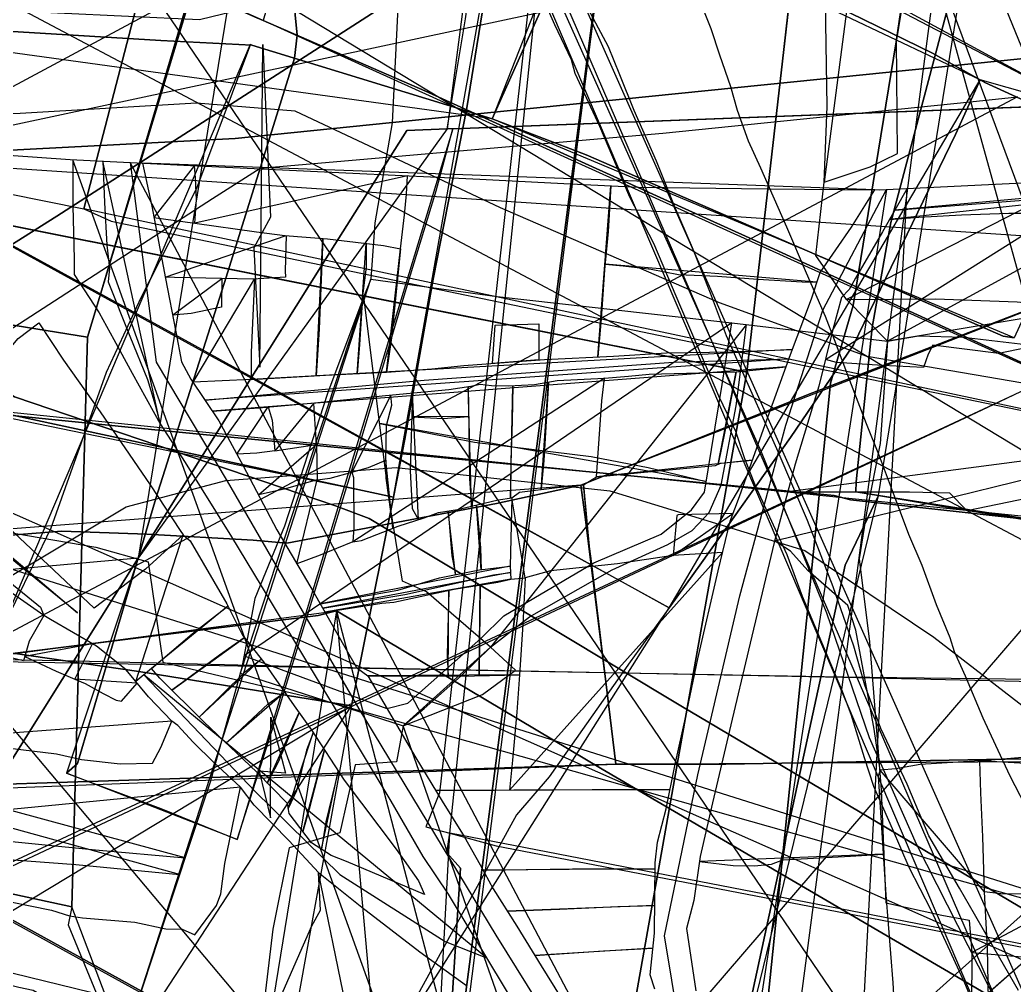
# Model space of a CAD drawing. Extents: x -6790 to 12600, y -1098 to 2171.
# Drawn here: x 382.3 to 434.1, y 494.2 to 544.5 of the extents above; entities that cross this region are included whole.
import ezdxf

# ---------------------------------------------------------------- set-up
doc = ezdxf.new("R2010")
doc.units = 0

msp = doc.modelspace()

# ---------------------------------------------------------------- linework, layer by layer
for points in [[(533.788, 632.45), (429.949, 612.593), (424.157, 561.315), (420.131, 526.142), (399.522, 409.982), (400.324, 409.705), (415.141, 404.633), (417.437, 403.654), (434.789, 398.635), (473.604, 386.981), (487.01, 383.269), (490.282, 396.013), (499.68, 430.893), (511.789, 475.885), (522.821, 518.226)], [(415.212, 604.222), (410.957, 564.821), (404.111, 504.21), (403.41, 502.445), (404.663, 502.105), (404.507, 501.081), (405.216, 500.288), (403.159, 468.245), (401.668, 446.218), (397.809, 393.148)], [(431.559, 483.579), (354.967, 596.29)], [(400.112, 576.182), (393.263, 552.748), (385.778, 527.97), (384.951, 498.27), (384.766, 497.325), (391.404, 481.203), (392.341, 478.837), (400.931, 457.316), (406.917, 442.217), (407.683, 440.284), (408.374, 438.903), (408.639, 435.307), (450.597, 434.805), (497.405, 434.974), (501.431, 435.07), (501.778, 435.078), (512.329, 436.132), (524.536, 437.455)], [(457.827, 574.096), (456.072, 567.162), (455.333, 562.2), (454.831, 562.243), (454.496, 559.557), (451.433, 534.658), (448.684, 511.652), (446.528, 495.783), (444.267, 475.954), (441.063, 447.852), (440.6, 442.932), (438.867, 443.144), (417.732, 443.629), (416.417, 443.822), (418.285, 464.8), (422.349, 504.411), (424.494, 525.575), (425.665, 529.628), (428.948, 549.776), (432.648, 571.718), (433.51, 573.794)], [(525.605, 509.248), (504.329, 511.376), (481.007, 513.811), (461.573, 515.579), (439.369, 517.96), (425.539, 519.483), (424.691, 519.723), (389.115, 523.16), (374.738, 524.605), (355.702, 526.479), (338.956, 528.247), (327.602, 529.6), (327.584, 532.296), (327.392, 550.852), (327.167, 563.558), (327.025, 564.277), (327.591, 566.139), (329.418, 573.328)], [(569.666, 445.698), (382.487, 544.958), (382.487, 544.958), (384.207, 544.87), (391.602, 544.539), (394.55, 545.243), (396.982, 546.95), (398.608, 547.455), (401.539, 548.098), (405.393, 549.038), (409.587, 550.837), (412.093, 552.227), (415.012, 554.299), (416.177, 555.605), (419.644, 558.758), (423.342, 562.432), (428.99, 568.794), (432.647, 572.326), (434.059, 573.408)], [(443.73, 522.388), (421.563, 532.56), (403.354, 540.813), (394.931, 544.477), (394.48, 544.673), (363.103, 558.75), (339.729, 569.169), (333.378, 550.037), (330.489, 541.529), (338.631, 539.338), (343.013, 538.088), (344.222, 536.548), (346.795, 532.849), (354.127, 541.702), (366.798, 533.889), (380.519, 525.726), (381.977, 524.851), (398.691, 519.176), (400.46, 518.515), (416.688, 508.757), (442.121, 493.669)], [(489.883, 561.816), (427.461, 527.763), (427.461, 527.763), (425.33, 529.933), (423.723, 532.219), (424.154, 536.053), (424.315, 539.992), (424.175, 548.689), (425.837, 548.834), (426.223, 552.292), (426.451, 557.471), (426.905, 561.555), (426.993, 566.757), (431.059, 566.476), (435.541, 565.741)], [(439.192, 542.969), (422.585, 541.277), (407.65, 539.773), (393.467, 538.331), (373.748, 537.308), (373.748, 537.308), (371.509, 548.353), (369.396, 559.116), (370.092, 559.128), (374.439, 559.413), (385.723, 560.406), (395.307, 561.25), (396.836, 559.824), (397.235, 559.162), (398.883, 559.333), (418.111, 560.556), (437.596, 561.887)], [(435.593, 545.016), (430.793, 547.438), (429.779, 548.073), (428.766, 548.709), (423.41, 553.097), (421.898, 554.583), (409.353, 558.415), (405.096, 559.436), (404.295, 553.08), (403.495, 546.723), (394.196, 540.726), (384.183, 534.27), (375.491, 528.801), (367.681, 523.666), (362.401, 520.268), (356.645, 516.688), (353.648, 514.699), (347.548, 509.328), (341.829, 505.975)], [(341.829, 505.975), (347.548, 509.328), (353.648, 514.699), (356.645, 516.688), (362.401, 520.268), (367.681, 523.666), (375.491, 528.801), (384.183, 534.27), (394.196, 540.726), (403.495, 546.723), (404.295, 553.08), (405.096, 559.436), (409.353, 558.415), (421.898, 554.583), (423.41, 553.097), (428.766, 548.709), (429.779, 548.073), (430.793, 547.438), (435.593, 545.016)], [(277.919, 557.322), (326.155, 546.663), (385.576, 534.665), (387.009, 534.021), (424.375, 526.227), (446.438, 521.682), (453.614, 520.27), (471.79, 516.481), (515.041, 507.212), (514.165, 499.882), (514.019, 494.129), (508.297, 492.202), (499.544, 488.426), (487.29, 483.375), (478.844, 480.012), (472.741, 477.259), (465.874, 473.925), (442.707, 461.369), (434.006, 456.761), (425.06, 452.023), (417.413, 429.513), (407.772, 400.864)], [(382.105, 556.78), (396.532, 555.376), (402.591, 554.664), (401.973, 545.878), (401.647, 539.142), (400.742, 533.923), (400.537, 530.986), (407.13, 530.092), (419.642, 528.682), (427.461, 527.763), (427.083, 522.418), (426.368, 518.817), (425.984, 516.409), (426.521, 512.093), (427.134, 504.366), (427.377, 498.48), (430.286, 497.841), (431.725, 497.569), (431.853, 495.891), (431.831, 490.178)], [(437.716, 479.894), (405.823, 554.675)], [(407.676, 554.265), (440.755, 479.796)], [(418.964, 487.079), (422.759, 504.574), (425.258, 516.074), (426.987, 519.711), (425.81, 519.907), (425.828, 520.42), (426.665, 528.474), (427.635, 533.939), (431.952, 550.215), (429.512, 550.635), (427.413, 551.015), (421.278, 551.768), (414.107, 552.595), (409.861, 553.172), (407.75, 553.619), (405.537, 539.919), (403.782, 530.998), (402.318, 522.655), (401.711, 519.625), (399.532, 508.743), (397.448, 497.344), (394.726, 482.316)], [(418.964, 487.079), (422.759, 504.574), (425.258, 516.074), (426.987, 519.711), (425.81, 519.907), (425.828, 520.42), (426.665, 528.474), (427.635, 533.939), (431.952, 550.215), (429.512, 550.635), (427.413, 551.015), (421.278, 551.768), (414.107, 552.595), (409.861, 553.172), (407.75, 553.619), (405.537, 539.919), (403.782, 530.998), (402.318, 522.655), (401.711, 519.625), (399.532, 508.743), (397.448, 497.344), (394.726, 482.316)], [(378.573, 506.929), (384.154, 506.253), (385.458, 505.945), (387.477, 505.73), (389.156, 505.767), (389.588, 506.571), (390.171, 507.956), (388.95, 509.218), (387.789, 510.631), (386.245, 511.86), (383.84, 513.255), (383.501, 513.464), (327.9, 552.441)], [(498.924, 414.491), (479.56, 423.32), (452.199, 435.79), (426.19, 447.318), (441.981, 471.246), (452.782, 487.366), (452.375, 487.607), (442.121, 493.669), (416.688, 508.757), (400.46, 518.515), (398.691, 519.176), (381.977, 524.851), (380.519, 525.726), (366.798, 533.889), (354.127, 541.702), (346.795, 532.849), (344.222, 536.548), (343.013, 538.088), (338.631, 539.338), (330.489, 541.529), (316.296, 545.419), (297.427, 550.451), (292.695, 551.701)], [(341.563, 549.823), (348.828, 547.369), (356.255, 545.043), (363.532, 542.865), (367.033, 541.722), (371.879, 540.1), (375.624, 538.557), (377.448, 537.952), (378.101, 537.514), (380.173, 537.554), (384.865, 537.224), (391.139, 536.922), (394.467, 536.769), (399.596, 536.513), (406.215, 536.215), (410.592, 535.989), (414.488, 535.786), (421.2, 535.711), (427.052, 535.655), (430.225, 535.801), (441.314, 536.351)], [(446.449, 487.429), (429.386, 548.984)], [(291.654, 548.335), (311.75, 543.988), (330.99, 539.686), (337.535, 538.183), (347.399, 528.45), (354.912, 536.397), (356.504, 535.273), (369.693, 526.693), (378.592, 520.979), (373.609, 510.357), (381.159, 511.387), (397.795, 513.466), (398.751, 513.71), (412.586, 505.444), (444.791, 486.593), (431.613, 467.319), (416.625, 444.118), (417.011, 443.957), (429.322, 438.817), (459.463, 425.508), (495.259, 409.807), (523.777, 397.188)], [(409.239, 546.245), (410.103, 544.277), (410.975, 542.45), (411.163, 541.735), (412.451, 538.964), (413.373, 536.794), (414.015, 535.282), (415.266, 532.864), (416.682, 529.547), (418.173, 526.052), (418.66, 524.911), (419.547, 523.063), (420.008, 521.639), (420.572, 520.237), (421.509, 518.184), (422.213, 516.644), (423.008, 514.464), (424.166, 511.739), (425.061, 509.604), (425.56, 508.319), (426.253, 506.061), (426.733, 504.568), (427.699, 502.35), (428.573, 500.343), (429.727, 498.112), (430.603, 496.194), (431.469, 494.3), (432.269, 492.401)], [(417.283, 546.518), (418.261, 544.054), (418.703, 542.694), (419.287, 541.045), (419.623, 539.806), (420.2, 538.213), (420.842, 536.791), (422.192, 533.722), (423.228, 531.331), (424.209, 529.069), (424.675, 527.845), (425.48, 525.727), (426.343, 523.474), (427.035, 521.791), (427.812, 519.698), (428.557, 517.707), (429.254, 516.09), (429.998, 514.037), (430.712, 512.305), (430.93, 511.589), (431.513, 510.32), (432.439, 508.131), (433.092, 506.706), (433.832, 505.091), (434.893, 503.042)], [(434.289, 493.916), (432.528, 496.95), (431.995, 497.894), (431.207, 499.241), (429.614, 501.963), (428.485, 504.668), (427.11, 507.559), (426.287, 509.826), (425.703, 511.867), (424.625, 514.954), (423.302, 518.405), (421.759, 521.985), (420.334, 525.18), (419.064, 528.037), (418.243, 530.267), (417.304, 532.618), (416.355, 534.795), (415.427, 537.142), (414.259, 539.783), (413.517, 541.638), (412.93, 543.108), (411.596, 545.597)], [(434.062, 527.941), (433.495, 528.026), (426.719, 530.971), (411.761, 537.473), (406.868, 539.358), (394.331, 543.197), (389.593, 543.439), (381.587, 543.923), (369.627, 544.483), (371.259, 537.531), (367.379, 523.895), (366.495, 520.702), (378.46, 518.346), (386.207, 517.015), (388.938, 516.262), (389.706, 511.03), (398.223, 508.984), (451.752, 493.841)], [(443.227, 536.353), (432.529, 541.251), (432.292, 541.384), (431.003, 538.54), (425.69, 527.573), (422.406, 522.738), (417.774, 516.21), (416.079, 513.858), (414.048, 511.041), (409.84, 505.046), (408.126, 503.073), (402.595, 492.965), (399.565, 487.724), (399.348, 487.349), (390.551, 471.321), (388.607, 467.673), (383.991, 461.011), (381.314, 457.148), (374.925, 447.718), (366.508, 435.295), (363.927, 431.486), (348.893, 409.964)], [(507.982, 541.232), (427.461, 527.763), (427.461, 527.763), (429.083, 528.04), (431.423, 527.97), (434.667, 527.582)], [(437.556, 525.041), (426.401, 526.964), (418.711, 529.753), (407.296, 534.706), (396.592, 539.747), (391.448, 540.162), (382.268, 539.625), (374.941, 539.296), (370.654, 521.395), (366.224, 508.984), (363.911, 502.761), (363.162, 501.23), (340.032, 505.009), (315.627, 510.072), (307.823, 511.248), (306.327, 508.961), (303.889, 496.966), (302.243, 489.526), (298.951, 475.457), (296.406, 463.655), (291.419, 441.409)], [(513.09, 539.052), (431.853, 495.891), (431.853, 495.891), (436.103, 495.532)], [(425.57, 424.359), (385.002, 537.218), (385.002, 537.218), (385.015, 534.793), (385.074, 532.045), (385.074, 531.231), (386.389, 529.238), (387.152, 527.841), (388.11, 526.088), (389.557, 523.444), (390.87, 521.427), (393.271, 517.557), (394.829, 514.997), (397.288, 510.891), (399.728, 506.876), (401.573, 503.776), (403.256, 500.892), (404.56, 498.927), (408.558, 492.291)], [(415.334, 493.969), (415.097, 494.729), (415.328, 496.893), (415.351, 500.565), (415.478, 501.642), (415.926, 503.372), (416.397, 505.701), (416.933, 508.125), (417.573, 511.2), (418.647, 515.78), (419.256, 518.382), (419.744, 519.661), (420.994, 523.172), (422.409, 527.059), (423.496, 529.974), (423.951, 531.335), (425.58, 533.706), (426.809, 535.658), (388.641, 537.042), (388.641, 537.042), (389.126, 534.798), (389.836, 531.021), (390.384, 528.24), (390.667, 526.688), (391.165, 525.778), (392.609, 523.608), (393.888, 521.264), (395.634, 517.933), (397.593, 514.618), (399.184, 511.805), (399.792, 510.739), (400.378, 510.313), (402.882, 506.029), (404.255, 503.783), (405.395, 501.942), (406.244, 500.461), (406.907, 499.213), (408.147, 497.265), (409.418, 495.194), (411.154, 492.388)], [(424.641, 463.318), (428.496, 535.722), (428.496, 535.722), (427.199, 533.457), (425.793, 531.052), (425.461, 530.453), (425.066, 530.035), (424.616, 528.364), (423.88, 525.41), (422.651, 521.341), (421.553, 517.267), (420.221, 511.651), (419.298, 507.759), (418.348, 503.685), (417.708, 500.9), (417.374, 498.596), (416.984, 497.132), (417.483, 493.889)], [(439.369, 517.96), (425.539, 519.483), (424.691, 519.723), (389.115, 523.16), (374.738, 524.605), (355.702, 526.479), (338.956, 528.247), (327.602, 529.6), (327.623, 526.506), (327.72, 512.021), (328.098, 493.576), (328.566, 491.005), (329.749, 478.091), (330.549, 469.15), (330.772, 468.14), (336.908, 467.362), (357.163, 464.604), (374.404, 462.145), (384.645, 460.73), (394.739, 459.299), (405.396, 457.734), (454.627, 451.104)], [(438.011, 498.871), (433.377, 498.94), (432.514, 499.043), (432.424, 501.924), (432.326, 504.209), (432.274, 505.88), (429.173, 505.685), (427.9, 505.46), (427.078, 505.398), (426.769, 507.531), (426.301, 510.089), (425.805, 512.693), (425.394, 513.981), (423.318, 515.802), (422.4, 516.82), (421.574, 517.346), (443.484, 522.741)], [(293.911, 463.505), (295.53, 469.769), (296.339, 473.432), (296.656, 474.72), (296.909, 475.963), (297.258, 477.218), (297.517, 478.286), (300.157, 490.378), (302.296, 499.77), (304.535, 510.252), (305.327, 513.365), (305.327, 513.365), (305.574, 513.392), (306.791, 514.706), (324.07, 511.413), (345.582, 507.342), (361.938, 504.246), (366.495, 520.702), (378.46, 518.346), (386.207, 517.015), (388.938, 516.262), (389.706, 511.03), (398.223, 508.984), (451.752, 493.841)], [(750.28, 68.681), (377.406, 512.906), (377.406, 512.906), (387.796, 519.124), (392.98, 520.501), (401.865, 521.167), (412.986, 519.963), (423.161, 516.843), (429.873, 512.326), (440.866, 503.829), (450.014, 496.045), (462.536, 483.309), (470.713, 474.994), (483.083, 460.718), (489.704, 451.77), (500.783, 438.102), (516.389, 415.333)], [(528.56, 464.133), (446.246, 477.305), (427.925, 480.224), (417.829, 482.103), (417.829, 482.103), (418.964, 487.079), (422.759, 504.574), (425.258, 516.074), (426.987, 519.711), (430.59, 519.112), (439.631, 517.639), (457.829, 514.637), (478.2, 511.499), (492.905, 509.233), (494.015, 509.159), (501.25, 508.077), (518.062, 506.204)], [(528.56, 464.133), (446.246, 477.305), (427.925, 480.224), (417.829, 482.103), (417.829, 482.103), (418.964, 487.079), (422.759, 504.574), (425.258, 516.074), (426.987, 519.711), (430.59, 519.112), (439.631, 517.639), (457.829, 514.637), (478.2, 511.499), (492.905, 509.233), (494.015, 509.159), (501.25, 508.077), (518.062, 506.204)], [(351.879, 494.07), (356.771, 515.24), (372.427, 512.868), (388.45, 510.536), (399.532, 508.743), (399.532, 508.743), (397.448, 497.344), (394.726, 482.316)], [(351.879, 494.07), (356.771, 515.24), (372.427, 512.868), (388.45, 510.536), (399.532, 508.743), (399.532, 508.743), (397.448, 497.344), (394.726, 482.316)], [(381.724, 515.201), (383.321, 513.893), (383.501, 513.464), (382.734, 512.115), (382.441, 511.101), (379.516, 511.785)], [(380.63, 498.762), (383.892, 498.104), (384.83, 497.794), (385.508, 497.689), (388.242, 497.469), (389.853, 497.123), (390.706, 497.104), (391.361, 496.818), (392.489, 498.343), (392.728, 498.953), (392.935, 500.526), (393.446, 503.06), (393.746, 504.513), (392.362, 505.795), (391.282, 506.855), (390.475, 507.724), (390.171, 507.956), (328.494, 503.362)], [(366.983, 487.095), (369.019, 494.562), (371.199, 502.319), (370.987, 504.065), (375.122, 504.462), (390.058, 504.942), (413.304, 505.714), (419.038, 505.714), (439.408, 506.077)], [(309.382, 491.369), (314.725, 494.519), (318.956, 496.884), (320.886, 497.727), (323.058, 498.359), (325.255, 498.589), (332.534, 499.14), (337.376, 499.596), (342.888, 500.309), (349.817, 500.958), (353.951, 501.168), (356.48, 501.33), (359.358, 500.633), (366.135, 498.704), (372.337, 497.261), (379.471, 495.397), (385.95, 493.821)], [(413.282, 424.744), (397.81, 500.055), (397.81, 500.055), (400.065, 498.249), (403.093, 495.915), (405.516, 494.163)], [(438.529, 498.889), (407.411, 471.43), (387.834, 454.19), (380.095, 447.375), (379.72, 447.239), (378.199, 446.69), (380.457, 446.195), (394.001, 443.147), (403.424, 440.936), (411.194, 439.09), (424.008, 436.257), (430.21, 434.769), (442.739, 431.763)]]:
    msp.add_lwpolyline(points)
for points in [[(406.851, 616.466), (386.448, 623.05), (342.767, 596.498), (339.355, 586.931), (326.155, 546.663), (385.576, 534.665), (406.851, 616.466)], [(405.982, 595.946), (406.387, 600.607), (407.081, 615.099), (372.895, 622.18), (372.829, 605.473), (363.585, 606.029), (357.594, 575.956), (377.635, 572.822), (376.85, 568.299), (374.763, 556.275), (371.729, 540.077), (370.133, 530.489), (385.778, 527.97), (393.263, 552.748), (400.112, 576.182), (403.854, 588.779), (405.982, 595.946)], [(320.587, 602.935), (321.801, 598.971), (322.773, 595.585), (323.816, 586.476), (325.06, 576.023), (325.174, 575.082), (326.404, 564.908), (328.073, 550.715), (328.57, 544.384), (405.092, 529.137), (420.131, 526.142), (424.157, 561.315), (429.949, 612.593), (322.749, 618.077), (319.074, 618.479), (317.396, 614.532), (318.607, 609.989), (320.587, 602.935)], [(391.386, 613.746), (437.711, 617.865), (434.175, 606.926), (429.158, 594.596), (425.29, 584.805), (420.274, 571.689), (414.079, 555.491), (406.868, 539.358), (394.331, 543.197), (389.593, 543.439), (381.587, 543.923), (369.627, 544.483), (368.441, 549.532), (373.075, 567.35), (374.16, 570.675), (377.18, 582.102), (380.752, 594.89), (382.992, 604.133), (383.9, 605.75), (391.386, 613.746)], [(406.868, 539.358), (414.079, 555.491), (420.274, 571.689), (425.29, 584.805), (429.158, 594.596), (434.175, 606.926), (437.711, 617.865), (406.868, 539.358)], [(437.711, 617.865), (473.136, 615.156), (468.502, 606.51), (459.761, 584.871), (451.006, 565.233), (443.138, 548.148), (440.769, 543.03), (437.711, 535.917), (434.062, 527.941), (433.495, 528.026), (426.719, 530.971), (411.761, 537.473), (406.868, 539.358), (414.079, 555.491), (420.274, 571.689), (425.29, 584.805), (429.158, 594.596), (434.175, 606.926), (437.711, 617.865)], [(385.576, 534.665), (387.009, 534.021), (424.375, 526.227), (446.438, 521.682), (451.366, 541.157), (465.354, 597.138), (406.851, 616.466), (385.576, 534.665)], [(399.699, 586.037), (394.355, 565.655), (394.644, 564.576), (396.704, 543.721), (396.564, 542.507), (392.997, 531.094), (389.329, 519.558), (388.411, 516.445), (398.668, 532.806), (402.412, 538.746), (404.512, 538.826), (405.474, 544.558), (407.099, 556.385), (409.432, 575.771), (409.735, 578.7), (415.637, 616.09), (404.426, 611.036), (399.699, 586.037)], [(409.735, 578.7), (415.637, 616.09), (442.146, 603.042), (442.918, 587.11), (444.407, 554.515), (445.191, 540.371), (432.565, 539.891), (404.811, 538.837), (404.512, 538.826), (405.474, 544.558), (407.099, 556.385), (409.432, 575.771), (409.735, 578.7)], [(433.51, 573.794), (432.648, 571.718), (428.948, 549.776), (425.665, 529.628), (424.494, 525.575), (422.349, 504.411), (418.285, 464.8), (416.417, 443.822), (414.162, 444.151), (401.593, 445.467), (399.61, 445.801), (401.584, 463.006), (404.328, 484.944), (406.978, 505.219), (410.153, 529.805), (413.223, 553.304), (416.509, 578.557), (418.491, 595.806), (420.004, 606.918), (441.406, 615.866), (442.02, 598.318), (441.447, 595.881), (437.415, 584.994), (433.51, 573.794)], [(401.647, 567.624), (394.931, 544.477), (394.48, 544.673), (363.103, 558.75), (339.729, 569.169), (320.165, 575.868), (325.004, 591.404), (332.18, 613.009), (371.993, 599.164), (366.628, 575.985), (387.783, 570.83), (401.647, 567.624)], [(420.131, 526.142), (424.157, 561.315), (429.949, 612.593), (420.131, 526.142)], [(399.699, 586.037), (394.355, 565.655), (394.644, 564.576), (396.704, 543.721), (396.564, 542.507), (392.997, 531.094), (389.329, 519.558), (388.411, 516.445), (381.476, 505.382), (372.158, 507.256), (347.567, 512.539), (346.728, 512.715), (347.268, 517.461), (352.375, 550.383), (357.258, 582.866), (359.356, 596.263), (404.426, 611.036), (399.699, 586.037)], [(399.61, 445.801), (383.134, 446.654), (345.927, 449.666), (347.687, 467.823), (348.102, 470.514), (372.415, 470.363), (375.321, 501.74), (376.192, 511.299), (378.887, 511.566), (380.18, 532.122), (377.254, 531.737), (379.862, 565.648), (380.535, 574.394), (388.748, 574.501), (393.835, 604.809), (420.004, 606.918), (418.491, 595.806), (416.509, 578.557), (413.223, 553.304), (410.153, 529.805), (406.978, 505.219), (404.328, 484.944), (401.584, 463.006), (399.61, 445.801)], [(399.61, 445.801), (401.584, 463.006), (404.328, 484.944), (406.978, 505.219), (410.153, 529.805), (413.223, 553.304), (416.509, 578.557), (418.491, 595.806), (420.004, 606.918), (399.61, 445.801)], [(415.212, 604.222), (410.957, 564.821), (404.111, 504.21), (403.41, 502.445), (404.663, 502.105), (415.212, 604.222)], [(548.745, 575.45), (539.209, 577.436), (506.241, 584.427), (495.53, 586.365), (484.488, 588.053), (471.914, 589.927), (446.888, 596.173), (429.569, 600.423), (415.212, 604.222), (410.957, 564.821), (404.111, 504.21), (403.41, 502.445), (404.663, 502.105), (407.075, 501.45), (487.353, 485.987), (538.142, 476.443), (540.85, 475.693), (545.73, 514.498), (542.313, 515.877), (547.069, 558.116), (548.745, 575.45)], [(324.639, 598.964), (350.342, 585.729), (368.052, 576.243), (378.8, 570.927), (387.559, 566.146), (393.717, 562.627), (399.454, 560.026), (419.344, 549.928), (437.321, 540.174), (324.639, 598.964)], [(401.647, 567.624), (394.931, 544.477), (403.354, 540.813), (421.563, 532.56), (443.73, 522.388), (449.347, 519.81), (453.67, 519.404), (461.096, 518.769), (466.208, 550.469), (472.116, 587.676), (439.021, 593.93), (422.395, 597.071), (411.236, 599.434), (401.647, 567.624)], [(385.778, 527.97), (393.263, 552.748), (400.112, 576.182), (403.854, 588.779), (405.982, 595.946), (385.778, 527.97)], [(494.015, 509.159), (492.905, 509.233), (478.2, 511.499), (457.829, 514.637), (439.631, 517.639), (430.59, 519.112), (426.987, 519.711), (425.81, 519.907), (425.828, 520.42), (426.665, 528.474), (427.635, 533.939), (431.952, 550.215), (434.453, 560.343), (442.156, 591.546), (468.405, 588.02), (479.662, 586.672), (478.241, 571.569), (478.175, 571.084), (498.563, 570.555), (501.891, 570.533), (497.863, 547.33), (494.908, 528.953), (494.015, 509.159)], [(494.015, 509.159), (492.905, 509.233), (478.2, 511.499), (457.829, 514.637), (439.631, 517.639), (430.59, 519.112), (426.987, 519.711), (425.81, 519.907), (425.828, 520.42), (426.665, 528.474), (427.635, 533.939), (431.952, 550.215), (434.453, 560.343), (442.156, 591.546), (468.405, 588.02), (479.662, 586.672), (478.241, 571.569), (478.175, 571.084), (498.563, 570.555), (501.891, 570.533), (497.863, 547.33), (494.908, 528.953), (494.015, 509.159)], [(388.411, 516.445), (389.329, 519.558), (392.997, 531.094), (396.564, 542.507), (396.704, 543.721), (394.644, 564.576), (394.355, 565.655), (399.699, 586.037), (388.411, 516.445)], [(384.549, 552.31), (396.304, 552.401), (428.268, 574.101), (435.642, 582.585), (445.71, 578.744), (466.859, 553.143), (489.396, 541.493), (516.337, 540.554), (523.849, 535.719), (532.178, 517.928), (522.338, 478.045), (526.141, 466.385), (561.332, 445.26), (384.549, 552.31)], [(404.512, 538.826), (405.474, 544.558), (407.099, 556.385), (409.432, 575.771), (409.735, 578.7), (404.512, 538.826)], [(416.417, 443.822), (418.285, 464.8), (422.349, 504.411), (424.494, 525.575), (425.665, 529.628), (428.948, 549.776), (432.648, 571.718), (433.51, 573.794), (416.417, 443.822)], [(432.979, 524.454), (486.691, 550.034), (522.119, 566.37), (530.63, 570.233), (432.979, 524.454)], [(339.729, 569.169), (363.103, 558.75), (394.48, 544.673), (394.931, 544.477), (339.729, 569.169)], [(481.238, 567.191), (471.53, 551.107), (459.724, 531.546), (452.902, 520.67), (450.393, 516.143), (446.78, 510.425), (444.548, 506.556), (436.726, 499.86), (428.691, 492.676), (421.23, 485.938), (411.643, 477.499), (406.436, 472.461), (402.418, 469.528), (400.165, 467.36), (394.383, 461.833), (388.665, 456.753), (380.992, 449.909), (379.419, 448.676), (481.238, 567.191)], [(350.743, 566.345), (350.76, 565.58), (349.852, 563.209), (344.756, 545.032), (341.049, 532.099), (347.743, 530.605), (365.463, 526.918), (377.261, 524.901), (401.711, 519.625), (402.318, 522.655), (403.782, 530.998), (405.537, 539.919), (407.75, 553.619), (406.467, 553.891), (397.365, 556.172), (392.426, 557.175), (380.758, 559.9), (369.174, 562.341), (362.462, 563.678), (353.628, 565.642), (350.743, 566.345)], [(350.743, 566.345), (350.76, 565.58), (349.852, 563.209), (344.756, 545.032), (341.049, 532.099), (347.743, 530.605), (365.463, 526.918), (377.261, 524.901), (401.711, 519.625), (402.318, 522.655), (403.782, 530.998), (405.537, 539.919), (407.75, 553.619), (406.467, 553.891), (397.365, 556.172), (392.426, 557.175), (380.758, 559.9), (369.174, 562.341), (362.462, 563.678), (353.628, 565.642), (350.743, 566.345)], [(375.113, 536.378), (378.996, 534.308), (391.207, 527.624), (416.079, 513.858), (417.774, 516.21), (422.406, 522.738), (425.69, 527.573), (431.003, 538.54), (432.292, 541.384), (429.812, 542.777), (417.634, 548.744), (404.952, 555.078), (401.839, 556.36), (394.346, 559.549), (387.733, 562.532), (379.618, 546.053), (375.113, 536.378)], [(387.733, 562.532), (394.346, 559.549), (401.839, 556.36), (404.952, 555.078), (417.634, 548.744), (429.812, 542.777), (432.292, 541.384), (387.733, 562.532)], [(471.486, 558.214), (471.163, 558.082), (462.053, 556.274), (449.779, 553.823), (439.227, 554.676), (437.596, 561.887), (418.111, 560.556), (398.883, 559.333), (397.235, 559.162), (396.836, 559.824), (395.307, 561.25), (385.723, 560.406), (374.439, 559.413), (370.092, 559.128), (369.396, 559.116), (371.509, 548.353), (373.748, 537.308), (471.486, 558.214)], [(426.905, 561.555), (430.706, 561.812), (441.993, 561.476), (442.383, 555.597), (447.166, 554.504), (446.762, 550.539), (446.568, 544.309), (453.806, 543.495), (453.717, 540.824), (453.441, 533.305), (452.903, 525.117), (452.281, 519.841), (451.913, 514.379), (454.405, 514.039), (454.717, 504.297), (454.577, 498.083), (454.443, 494.246), (426.905, 561.555)], [(438.979, 479.853), (433.82, 491.991), (428.977, 501.531), (426.533, 507.082), (424.309, 513.579), (420.899, 521.982), (416.675, 531.417), (413.181, 539.22), (409.355, 547.765), (406.782, 554.463), (438.979, 479.853)], [(407.75, 553.619), (405.537, 539.919), (403.782, 530.998), (402.318, 522.655), (401.711, 519.625), (407.75, 553.619)], [(407.75, 553.619), (405.537, 539.919), (403.782, 530.998), (402.318, 522.655), (401.711, 519.625), (407.75, 553.619)], [(327.099, 511.622), (326.098, 504.485), (330.206, 503.585), (332.204, 502.963), (338.8, 504.305), (341.829, 505.975), (347.548, 509.328), (353.648, 514.699), (356.645, 516.688), (362.401, 520.268), (367.681, 523.666), (375.491, 528.801), (384.183, 534.27), (394.196, 540.726), (403.495, 546.723), (404.295, 553.08), (327.099, 511.622)], [(327.099, 511.622), (339.087, 531.859), (343.222, 538.552), (346.826, 540.596), (356.601, 546.688), (373.561, 548.965), (389.652, 550.929), (404.295, 553.08), (327.099, 511.622)], [(431.952, 550.215), (427.635, 533.939), (426.665, 528.474), (425.828, 520.42), (425.81, 519.907), (426.987, 519.711), (431.952, 550.215)], [(431.952, 550.215), (427.635, 533.939), (426.665, 528.474), (425.828, 520.42), (425.81, 519.907), (426.987, 519.711), (431.952, 550.215)], [(424.154, 536.053), (426.567, 536.845), (427.979, 537.537), (427.935, 543.486), (428.202, 545.372), (426.226, 545.756), (426.098, 548.483), (425.837, 548.834), (424.154, 536.053)], [(429.386, 548.984), (459.006, 546.606), (461.17, 463.407), (429.386, 548.984)], [(420.131, 526.142), (405.092, 529.137), (328.57, 544.384), (327.291, 528.451), (324.828, 497.239), (323.895, 489.695), (321.756, 477.365), (315.499, 443.043), (318.057, 441.921), (333.097, 435.714), (359.278, 424.445), (363.551, 422.611), (371.044, 419.817), (399.522, 409.982), (420.131, 526.142)], [(328.57, 544.384), (405.092, 529.137), (420.131, 526.142), (328.57, 544.384)], [(369.627, 544.483), (381.587, 543.923), (389.593, 543.439), (394.331, 543.197), (406.868, 539.358), (369.627, 544.483)], [(394.931, 544.477), (403.354, 540.813), (421.563, 532.56), (443.73, 522.388), (449.347, 519.81), (394.931, 544.477)], [(425.33, 529.933), (429.969, 529.97), (434.219, 529.809), (438.418, 529.396), (444.859, 529.072), (446.388, 529.16), (448.275, 530.09), (449.819, 531.722), (450.745, 533.588), (451.599, 537.036), (451.836, 541.877), (452.126, 543.684), (425.33, 529.933)], [(394.272, 543.242), (391.453, 535.725), (388.553, 530.016), (386.747, 526.13), (383.855, 518.014), (381.091, 512.283), (394.272, 543.242)], [(394.914, 543.228), (395.314, 534.218), (394.445, 532.623), (394.747, 526.407), (394.914, 543.228)], [(411.475, 520.254), (407.092, 519.296), (396.157, 517.229), (394.411, 517.378), (388.864, 517.699), (384.431, 517.854), (379.743, 517.487), (370.803, 517.13), (371.2, 518.738), (372.683, 529.767), (373.748, 537.308), (393.467, 538.331), (407.65, 539.773), (422.585, 541.277), (439.192, 542.969), (441.026, 535.265), (441.692, 532.768), (440.122, 531.871), (440.123, 531.458), (438.325, 530.765), (423.559, 525.065), (411.475, 520.254)], [(373.748, 537.308), (393.467, 538.331), (407.65, 539.773), (422.585, 541.277), (439.192, 542.969), (441.026, 535.265), (441.692, 532.768), (373.748, 537.308)], [(452.375, 487.607), (442.121, 493.669), (416.688, 508.757), (400.46, 518.515), (398.691, 519.176), (381.977, 524.851), (380.519, 525.726), (366.798, 533.889), (354.127, 541.702), (346.795, 532.849), (344.222, 536.548), (343.013, 538.088), (338.631, 539.338), (330.489, 541.529), (452.375, 487.607)], [(432.292, 541.384), (431.003, 538.54), (425.69, 527.573), (422.406, 522.738), (417.774, 516.21), (416.079, 513.858), (432.292, 541.384)], [(432.292, 541.384), (432.529, 541.251), (443.227, 536.353), (454.367, 531.21), (459.434, 528.768), (462.593, 528.234), (477.121, 525.212), (491.13, 522.404), (506.91, 519.306), (516.402, 517.444), (517.017, 517.321), (432.292, 541.384)], [(282.629, 459.832), (286.964, 461.688), (302.418, 472.965), (317.021, 483.936), (337.481, 498.998), (344.183, 503.901), (368.515, 519.793), (392.29, 535.207), (394.771, 536.775), (415.759, 538.603), (431.765, 540.238), (434.237, 540.497), (282.629, 459.832)], [(404.811, 538.837), (432.565, 539.891), (445.191, 540.371), (404.811, 538.837)], [(406.868, 539.358), (411.761, 537.473), (426.719, 530.971), (433.495, 528.026), (434.062, 527.941), (406.868, 539.358)], [(325.087, 511.321), (329.906, 510.175), (384.951, 498.27), (385.778, 527.97), (370.133, 530.489), (361.929, 531.81), (328.428, 536.988), (315.941, 538.854), (315.353, 535.204), (311.567, 512.369), (311.056, 509.301), (324.863, 511.375), (325.087, 511.321)], [(393.566, 501.772), (395.761, 508.632), (400.041, 522.626), (402.529, 530.995), (403.948, 535.591), (404.811, 538.837), (404.512, 538.826), (402.412, 538.746), (398.668, 532.806), (388.411, 516.445), (385.255, 505.739), (384.671, 505.238), (389.595, 503.395), (393.566, 501.772)], [(393.566, 501.772), (395.761, 508.632), (400.041, 522.626), (402.529, 530.995), (403.948, 535.591), (404.811, 538.837), (393.566, 501.772)], [(388.411, 516.445), (398.668, 532.806), (402.412, 538.746), (404.512, 538.826), (388.411, 516.445)], [(427.545, 534.107), (429.087, 534.225), (431.318, 534.343), (433.78, 534.431), (435.318, 534.432), (438.277, 534.578), (440.423, 534.784), (443.136, 535.139), (445.105, 535.431), (449.278, 535.745), (452.213, 536.02), (454.965, 536.287), (456.136, 536.446), (457.396, 537.332), (427.545, 534.107)], [(386.575, 537.142), (386.659, 534.989), (386.783, 532.765), (386.913, 531.57), (386.858, 530.852), (387.988, 528.02), (388.894, 525.768), (389.305, 524.434), (389.557, 523.444), (386.575, 537.142)], [(388.002, 537.073), (389.346, 526.667), (393.053, 520.456), (399.906, 508.59), (407.045, 496.8), (416.844, 481.048), (418.959, 479.537), (422.566, 472.547), (424.569, 466.913), (425.765, 465.489), (388.002, 537.073)], [(389.237, 534.205), (391.361, 533.909), (391.455, 535.126), (391.396, 536.262), (391.351, 536.912), (389.237, 534.205)], [(427.847, 534.589), (443.257, 535.788), (453.821, 536.525), (456.559, 537.217), (427.847, 534.589)], [(360.66, 509.151), (366.187, 518.537), (369.322, 524.455), (375.113, 536.378), (378.996, 534.308), (391.207, 527.624), (416.079, 513.858), (414.048, 511.041), (409.84, 505.046), (408.126, 503.073), (402.595, 492.965), (399.565, 487.724), (395.903, 489.842), (379.079, 499.098), (360.66, 509.151)], [(375.113, 536.378), (378.996, 534.308), (391.207, 527.624), (416.079, 513.858), (375.113, 536.378)], [(391.361, 533.909), (394.572, 533.46), (396.064, 533.265), (398.279, 533.098), (401.192, 532.752), (402.079, 532.578), (402.289, 534.348), (402.401, 535.424), (402.444, 536.384), (391.361, 533.909)], [(413.039, 535.861), (412.903, 533.483), (412.715, 531.478), (412.542, 528.931), (412.37, 526.941), (413.039, 535.861)], [(419.107, 482.102), (416.612, 492.137), (415.838, 496.766), (417.581, 505.143), (419.766, 514.479), (422.17, 523.378), (424.086, 529.384), (427.415, 535.672), (419.107, 482.102)], [(385.576, 534.665), (387.009, 534.021), (424.375, 526.227), (446.438, 521.682), (385.576, 534.665)], [(436.431, 534.487), (436.224, 530.526), (436.236, 529.097), (436.313, 528.199), (434.688, 527.42), (433.27, 527.11), (429.821, 527.548), (429.574, 527.076), (429.34, 526.393), (427.195, 526.488), (424.81, 526.656), (424.227, 526.802), (436.431, 534.487)], [(396.124, 533.261), (396.074, 531.431), (396.086, 531.101), (394.393, 530.993), (390.308, 531.073), (389.822, 531.095), (396.124, 533.261)], [(398.038, 533.116), (397.839, 528.385), (397.683, 525.956), (398.038, 533.116)], [(400.287, 532.859), (400.292, 531.622), (400.098, 530.132), (400.027, 528.942), (399.943, 527.587), (399.832, 526.065), (400.287, 532.859)], [(399.532, 508.743), (401.711, 519.625), (377.261, 524.901), (365.463, 526.918), (347.743, 530.605), (341.049, 532.099), (340.297, 529.333), (337.388, 515.888), (336.409, 511.085), (335.154, 506.491), (330.385, 489.446), (326.314, 474.898), (322.761, 462.385), (331.827, 460.068), (343.047, 457.387), (343.175, 457.708), (346.945, 474.17), (351.879, 494.07), (356.771, 515.24), (372.427, 512.868), (388.45, 510.536), (399.532, 508.743)], [(399.532, 508.743), (401.711, 519.625), (377.261, 524.901), (365.463, 526.918), (347.743, 530.605), (341.049, 532.099), (340.297, 529.333), (337.388, 515.888), (336.409, 511.085), (335.154, 506.491), (330.385, 489.446), (326.314, 474.898), (322.761, 462.385), (331.827, 460.068), (343.047, 457.387), (343.175, 457.708), (346.945, 474.17), (351.879, 494.07), (356.771, 515.24), (372.427, 512.868), (388.45, 510.536), (399.532, 508.743)], [(341.049, 532.099), (347.743, 530.605), (365.463, 526.918), (377.261, 524.901), (401.711, 519.625), (341.049, 532.099)], [(341.049, 532.099), (347.743, 530.605), (365.463, 526.918), (377.261, 524.901), (401.711, 519.625), (341.049, 532.099)], [(402.079, 532.578), (401.61, 527.932), (401.347, 526.14), (402.079, 532.578)], [(412.744, 531.782), (413.687, 531.693), (415.151, 531.506), (416.576, 531.242), (418.611, 531.153), (420.699, 530.994), (423.017, 530.859), (423.782, 530.832), (412.744, 531.782)], [(411.475, 520.254), (423.559, 525.065), (438.325, 530.765), (440.123, 531.458), (411.475, 520.254)], [(411.475, 520.254), (412.022, 516.286), (413.304, 505.714), (419.038, 505.714), (439.408, 506.077), (442.796, 505.908), (442.954, 505.897), (442.366, 519.151), (441.841, 519.146), (440.138, 522.043), (440.123, 531.458), (438.325, 530.765), (423.559, 525.065), (411.475, 520.254)], [(400.537, 530.986), (400.177, 530.083), (398.276, 525.029), (396.043, 518.118), (394.502, 514.352), (393.816, 510.746), (392.159, 504.773), (390.246, 498.952), (388.305, 493.074), (400.537, 530.986)], [(392.774, 531.024), (392.758, 529.526), (391.177, 529.206), (390.21, 529.124), (392.774, 531.024)], [(394.468, 530.997), (394.301, 527.184), (394.301, 525.763), (391.274, 525.615), (394.468, 530.997)], [(393.736, 510.457), (402.217, 507.71), (406.363, 509.348), (408.072, 510.607), (406.777, 511.812), (403.446, 514.694), (402.187, 515.251), (401.5, 519.491), (400.177, 530.083), (393.736, 510.457)], [(327.602, 529.6), (338.956, 528.247), (355.702, 526.479), (374.738, 524.605), (389.115, 523.16), (424.691, 519.723), (425.539, 519.483), (439.369, 517.96), (461.573, 515.579), (481.007, 513.811), (504.329, 511.376), (525.605, 509.248), (528.532, 508.975), (327.602, 529.6)], [(377.197, 522.262), (380.03, 525.369), (382.166, 527.897), (383.232, 528.724), (384.521, 526.763), (386.442, 524.07), (389.039, 520.269), (390.6, 517.898), (390.755, 517.662), (388.792, 515.877), (386.114, 513.849), (381.931, 517.778), (379.069, 520.47), (377.574, 521.794), (377.197, 522.262)], [(393.932, 511.355), (401.371, 508.615), (402.468, 508.886), (406.263, 512.256), (407.468, 513.445), (412.159, 516.211), (415.665, 517.7), (417.243, 518.963), (417.922, 519.884), (418.839, 525.505), (419.358, 528.714), (393.932, 511.355)], [(406.777, 511.812), (408.812, 513.385), (413.106, 515.843), (416.019, 517.153), (417.275, 517.881), (418.167, 518.827), (418.787, 520.252), (419.57, 524.382), (420.121, 528.626), (406.777, 511.812)], [(406.887, 526.597), (407.019, 528.595), (409.289, 528.656), (409.289, 526.779), (406.887, 526.597)], [(394.301, 525.763), (398.181, 525.984), (401.347, 526.14), (403.72, 526.321), (405.393, 526.485), (409.595, 526.802), (413.187, 526.982), (415.952, 527.155), (419.306, 527.209), (422.506, 527.32), (394.301, 525.763)], [(391.887, 524.693), (403.31, 525.724), (416.319, 526.658), (422.331, 526.847), (391.887, 524.693)], [(392.27, 524.118), (394.702, 524.291), (397.596, 524.539), (401.299, 524.922), (404.6, 525.247), (405.755, 525.418), (406.229, 525.519), (406.822, 525.455), (407.721, 525.438), (409.074, 525.497), (410.241, 525.713), (412.708, 525.83), (413.97, 525.931), (415.051, 526.046), (419.574, 526.17), (422.178, 526.425), (392.27, 524.118)], [(419.574, 526.17), (418.994, 523.045), (418.632, 521.343), (419.574, 526.17)], [(399.603, 517.294), (400.056, 517.373), (401.97, 518.113), (403.318, 518.542), (404.056, 518.835), (405.063, 518.993), (407.178, 519.492), (407.893, 519.594), (408.285, 519.892), (410.246, 520.132), (411.628, 520.262), (412.295, 520.689), (412.575, 524.651), (412.708, 525.83), (399.603, 517.294)], [(405.603, 525.396), (405.66, 522.076), (405.682, 520.582), (405.777, 519.161), (405.603, 525.396)], [(407.935, 525.447), (407.904, 523.579), (407.833, 521.553), (407.813, 519.583), (407.935, 525.447)], [(409.797, 525.631), (409.557, 521.542), (409.407, 520.072), (409.412, 520.03), (409.797, 525.631)], [(399.554, 520.938), (400.41, 521.171), (401.316, 521.548), (401.359, 523.36), (401.629, 524.417), (401.577, 524.949), (399.554, 520.938)], [(402.712, 525.061), (402.585, 521.002), (402.699, 519.036), (403.022, 518.447), (402.712, 525.061)], [(330.461, 476.65), (375.654, 497.479), (432.979, 524.454), (330.461, 476.65)], [(395.192, 524.333), (395.397, 523.637), (395.541, 522.039), (394.597, 521.915), (393.556, 521.872), (395.192, 524.333)], [(395.541, 522.039), (397.704, 522.367), (397.61, 523.973), (397.562, 524.536), (395.541, 522.039)], [(402.673, 523.809), (404.311, 523.734), (405.63, 523.832), (402.673, 523.809)], [(401.004, 523.467), (405.932, 522.492), (412.015, 521.744), (414.987, 521.182), (418.015, 520.451), (401.004, 523.467)], [(373.814, 522.935), (377.124, 520.477), (385.25, 513.6), (373.814, 522.935)], [(397.704, 522.367), (397.739, 520.525), (396.022, 520.046), (394.685, 519.744), (397.704, 522.367)], [(422.264, 519.905), (428.605, 519.907), (430.692, 519.847), (431.594, 518.931), (435.891, 519.823), (437.313, 520.023), (437.188, 521.898), (439.758, 522.284), (441.494, 522.422), (422.264, 519.905)], [(401.316, 521.548), (401.316, 520.622), (401.688, 518.004), (401.316, 521.548)], [(412.295, 520.689), (415.155, 520.958), (418.507, 521.28), (418.757, 521.406), (420.418, 521.556), (412.295, 520.689)], [(366.495, 520.702), (378.46, 518.346), (386.207, 517.015), (388.938, 516.262), (389.706, 511.03), (398.223, 508.984), (451.752, 493.841), (452.637, 493.496), (366.495, 520.702)], [(397.739, 520.525), (398.411, 520.621), (399.554, 520.938), (399.642, 520.648), (399.652, 518.053), (399.603, 517.294), (397.901, 516.607), (396.685, 516.155), (397.739, 520.525)], [(370.803, 517.13), (379.743, 517.487), (384.431, 517.854), (388.864, 517.699), (394.411, 517.378), (396.157, 517.229), (407.092, 519.296), (411.475, 520.254), (370.803, 517.13)], [(370.803, 517.13), (371.035, 505.681), (370.987, 504.065), (375.122, 504.462), (390.058, 504.942), (413.304, 505.714), (412.022, 516.286), (411.475, 520.254), (407.092, 519.296), (396.157, 517.229), (394.411, 517.378), (388.864, 517.699), (384.431, 517.854), (379.743, 517.487), (370.803, 517.13)], [(413.304, 505.714), (412.022, 516.286), (411.475, 520.254), (413.304, 505.714)], [(411.628, 520.262), (411.942, 516.867), (412.03, 516.009), (411.628, 520.262)], [(426.987, 519.711), (425.258, 516.074), (422.759, 504.574), (418.964, 487.079), (417.829, 482.103), (426.987, 519.711)], [(426.987, 519.711), (425.258, 516.074), (422.759, 504.574), (418.964, 487.079), (417.829, 482.103), (426.987, 519.711)], [(426.987, 519.711), (430.59, 519.112), (439.631, 517.639), (457.829, 514.637), (478.2, 511.499), (492.905, 509.233), (494.015, 509.159), (426.987, 519.711)], [(426.987, 519.711), (430.59, 519.112), (439.631, 517.639), (457.829, 514.637), (478.2, 511.499), (492.905, 509.233), (494.015, 509.159), (426.987, 519.711)], [(406.041, 519.224), (406.253, 516.991), (406.284, 515.847), (406.041, 519.224)], [(407.893, 519.594), (407.791, 516.033), (407.826, 515.356), (408.574, 515.419), (407.893, 519.594)], [(404.56, 518.914), (404.758, 516.567), (404.952, 515.59), (404.56, 518.914)], [(419.408, 518.78), (416.548, 518.71), (416.484, 518.665), (416.296, 516.585), (419.408, 518.78)], [(390.755, 517.662), (391.127, 517.347), (393.03, 514.073), (393.844, 512.426), (394.946, 511.045), (396.551, 508.747), (397.425, 507.518), (399.144, 504.866), (401.854, 501.28), (403.02, 499.624), (403.332, 498.912), (399.263, 500.627), (398.478, 500.946), (397.454, 501.6), (396.281, 503.138), (396.193, 503.65), (394.591, 505.284), (391.844, 507.913), (389.541, 510.183), (389.117, 510.701), (388.29, 510.021), (390.755, 517.662)], [(418.872, 516.74), (416.296, 516.585), (413.386, 516.147), (411.731, 515.978), (409.905, 515.792), (408.574, 515.419), (408.46, 512.986), (408.291, 510.362), (408.154, 508.421), (407.914, 505.919), (407.764, 504.359), (418.872, 516.74)], [(346.728, 512.715), (347.567, 512.539), (372.158, 507.256), (381.476, 505.382), (388.411, 516.445), (346.728, 512.715)], [(384.671, 505.238), (385.255, 505.739), (388.411, 516.445), (384.671, 505.238)], [(397.908, 514.062), (401.947, 514.78), (404.111, 515.423), (406.205, 515.838), (407.791, 516.033), (397.908, 514.062)], [(398.037, 513.834), (402.302, 514.551), (406.934, 515.586), (407.808, 515.694), (398.037, 513.834)], [(399.532, 508.743), (388.45, 510.536), (372.427, 512.868), (356.771, 515.24), (351.879, 494.07), (346.945, 474.17), (343.175, 457.708), (343.047, 457.387), (331.827, 460.068), (322.761, 462.385), (399.532, 508.743)], [(399.532, 508.743), (388.45, 510.536), (372.427, 512.868), (356.771, 515.24), (351.879, 494.07), (346.945, 474.17), (343.175, 457.708), (343.047, 457.387), (331.827, 460.068), (322.761, 462.385), (399.532, 508.743)], [(337.524, 515.313), (339.589, 513.496), (342.769, 512.175), (352.586, 509.176), (360.463, 506.881), (365.791, 505.106), (375.154, 502.873), (380.4, 501.821), (386.192, 501.239), (390.864, 500.832), (337.524, 515.313)], [(398.149, 513.636), (401.105, 514.1), (401.731, 514.146), (404.875, 514.828), (407.15, 515.188), (407.826, 515.356), (398.149, 513.636)], [(406.238, 515.044), (406.185, 510.688), (406.192, 510.321), (406.238, 515.044)], [(337.068, 514.733), (338.299, 513.231), (340.489, 511.819), (344.12, 510.481), (349.639, 508.901), (356.576, 506.772), (363.975, 504.556), (369.355, 502.91), (378.185, 501.004), (385.162, 500.482), (390.576, 499.956), (337.068, 514.733)], [(404.607, 514.77), (404.521, 511.403), (404.568, 510.302), (404.607, 514.77)], [(355.592, 238.063), (356.052, 242.287), (368.571, 404.377), (356.031, 401.643), (367.968, 476.811), (373.366, 509.528), (373.609, 510.357), (381.159, 511.387), (397.795, 513.466), (398.751, 513.71), (391.511, 469.141), (383.04, 415.021), (407.69, 413.307), (407.268, 412.304), (390.693, 287.5), (383.337, 231.771), (382.191, 224.755), (355.592, 238.063)], [(398.751, 513.71), (397.795, 513.466), (381.159, 511.387), (373.609, 510.357), (398.751, 513.71)], [(398.751, 513.71), (391.511, 469.141), (383.04, 415.021), (407.69, 413.307), (398.751, 513.71)], [(407.69, 413.307), (416.095, 442.872), (416.174, 443.148), (416.933, 443.231), (417.011, 443.957), (416.625, 444.118), (431.613, 467.319), (444.791, 486.593), (412.586, 505.444), (398.751, 513.71), (391.511, 469.141), (383.04, 415.021), (407.69, 413.307)], [(389.117, 510.701), (391.235, 512.504), (393.09, 513.95), (389.117, 510.701)], [(417.011, 443.957), (416.625, 444.118), (431.613, 467.319), (444.791, 486.593), (412.586, 505.444), (398.751, 513.71), (417.011, 443.957)], [(416.079, 513.858), (414.048, 511.041), (409.84, 505.046), (408.126, 503.073), (402.595, 492.965), (399.565, 487.724), (416.079, 513.858)], [(327.72, 512.021), (341.442, 511.919), (364.275, 511.444), (384.469, 511.106), (397.822, 510.779), (425.118, 510.242), (327.72, 512.021)], [(382.507, 511.329), (384.145, 510.563), (385.116, 510.144), (385.542, 511.002), (386.033, 511.983), (382.507, 511.329)], [(393.946, 512.298), (392.655, 511.382), (390.725, 509.963), (390.175, 509.558), (393.946, 512.298)], [(402.217, 507.71), (403.32, 508.605), (405.24, 510.308), (406.777, 511.812), (402.217, 507.71)], [(392.341, 478.837), (355.728, 482.198), (351.857, 482.774), (353.328, 445.845), (326.298, 448.355), (321.461, 449.017), (323.726, 489.933), (324.959, 510.784), (325.087, 511.321), (329.906, 510.175), (384.951, 498.27), (384.766, 497.325), (391.404, 481.203), (392.341, 478.837)], [(384.951, 498.27), (329.906, 510.175), (325.087, 511.321), (384.951, 498.27)], [(391.6, 508.154), (394.01, 510.533), (394.831, 511.189), (391.6, 508.154)], [(388.703, 510.361), (394.507, 504.289), (398.921, 499.957), (404.419, 496.454), (406.559, 495.609), (388.703, 510.361)], [(400.378, 510.313), (405.163, 510.301), (408.291, 510.362), (400.378, 510.313)], [(385.116, 510.144), (385.66, 509.913), (386.595, 509.4), (387.264, 509.045), (387.541, 508.997), (388.369, 509.925), (385.116, 510.144)], [(425.118, 510.242), (458.846, 509.481), (482.867, 508.903), (500.029, 508.343), (515.834, 508.004), (519.586, 508.156), (527.072, 508.734), (528.532, 508.975), (425.118, 510.242)], [(393.006, 506.801), (395.186, 508.859), (396.051, 509.463), (393.006, 506.801)], [(360.66, 509.151), (357.588, 503.534), (357.032, 502.518), (353.996, 496.972), (349.128, 487.122), (346.405, 481.902), (354.777, 477.295), (376.336, 465.434), (383.446, 461.389), (383.991, 461.011), (388.607, 467.673), (390.551, 471.321), (399.348, 487.349), (399.565, 487.724), (395.903, 489.842), (379.079, 499.098), (360.66, 509.151)], [(360.66, 509.151), (379.079, 499.098), (395.903, 489.842), (399.565, 487.724), (360.66, 509.151)], [(399.532, 508.743), (397.448, 497.344), (394.726, 482.316), (392.368, 469.292), (391.717, 465.702), (383.617, 468.018), (369.592, 472.051), (367.419, 472.346), (364.1, 454.462), (399.532, 508.743)], [(399.532, 508.743), (397.448, 497.344), (394.726, 482.316), (392.368, 469.292), (391.717, 465.702), (383.617, 468.018), (369.592, 472.051), (367.419, 472.346), (364.1, 454.462), (399.532, 508.743)], [(396.8, 508.396), (395.714, 505.809), (395.141, 504.723), (396.8, 508.396)], [(395.331, 508.157), (396.09, 505.233), (394.724, 505.343), (395.304, 502.915), (395.331, 508.157)], [(402.217, 507.71), (401.884, 505.823), (399.726, 505.674), (398.92, 502.123), (396.28, 501.342), (395.43, 497.113), (394.963, 493.159), (401.223, 491.834), (406.082, 490.821), (409.309, 490.475), (409.151, 487.927), (402.217, 507.71)], [(397.538, 507.344), (397.183, 506.437), (396.665, 504.32), (396.237, 503.394), (397.538, 507.344)], [(398.118, 506.448), (397.332, 503.362), (396.996, 502.2), (398.118, 506.448)], [(432.274, 505.88), (435.095, 506.131), (437.501, 506.466), (438.445, 506.596), (438.507, 506.052), (438.825, 505.547), (441.923, 505.256), (445.014, 505.058), (445.933, 505.08), (432.274, 505.88)], [(413.304, 505.714), (390.058, 504.942), (375.122, 504.462), (370.987, 504.065), (413.304, 505.714)], [(442.954, 505.897), (442.796, 505.908), (439.408, 506.077), (419.038, 505.714), (413.304, 505.714), (442.954, 505.897)], [(384.671, 505.238), (389.595, 503.395), (393.566, 501.772), (384.671, 505.238)], [(398.835, 505.343), (398.188, 502.698), (397.966, 501.273), (398.835, 505.343)], [(427.078, 505.398), (426.978, 505.076), (427.376, 498.901), (427.735, 494.31), (427.839, 492.448), (428.016, 490.74), (428.106, 489.889), (431.767, 490.281), (432.914, 490.397), (432.739, 492.511), (432.666, 496.114), (432.514, 499.043), (427.078, 505.398)], [(352.991, 500.54), (353.78, 500.151), (356.833, 499.588), (358.934, 499.084), (363.774, 498.209), (365.08, 498.02), (369.183, 497.065), (372.426, 496.393), (377.238, 495.335), (382.201, 494.086), (382.935, 493.92), (384.175, 493.212), (389.264, 493.297), (391.92, 493.145), (393.974, 493.057), (395.534, 492.883), (397.461, 497.279), (397.921, 498.104), (397.81, 500.055), (396.287, 501.716), (394.455, 503.573), (393.746, 504.513), (352.991, 500.54)], [(403.918, 504.335), (413.038, 504.393), (416.132, 504.388), (403.918, 504.335)], [(404.663, 502.105), (404.507, 501.081), (405.216, 500.288), (403.159, 468.245), (401.668, 446.218), (404.663, 502.105)], [(401.668, 446.218), (403.159, 468.245), (405.216, 500.288), (404.507, 501.081), (404.663, 502.105), (407.075, 501.45), (487.353, 485.987), (538.142, 476.443), (540.85, 475.693), (534.897, 425.344), (531.349, 425.763), (518.444, 427.768), (463.27, 436.339), (401.668, 446.218)], [(404.663, 502.105), (407.075, 501.45), (487.353, 485.987), (538.142, 476.443), (540.85, 475.693), (404.663, 502.105)], [(417.67, 500.64), (419.428, 500.429), (420.54, 500.407), (421.421, 500.496), (422.014, 500.722), (425.526, 500.904), (427.24, 501.015), (417.67, 500.64)], [(406.393, 500.18), (411.041, 500.247), (414.663, 500.249), (415.349, 500.245), (406.393, 500.18)], [(438.529, 498.889), (407.411, 471.43), (387.834, 454.19), (380.095, 447.375), (379.72, 447.239), (438.529, 498.889)], [(384.951, 498.27), (384.766, 497.325), (391.404, 481.203), (392.341, 478.837), (384.951, 498.27)], [(407.657, 498.035), (410.381, 498.143), (413.409, 498.281), (415.337, 498.335), (407.657, 498.035)], [(409.091, 495.727), (412.665, 495.983), (415.244, 496.107), (409.091, 495.727)]]:
    msp.add_lwpolyline(points, close=True)

doc.saveas('drawing.dxf')
